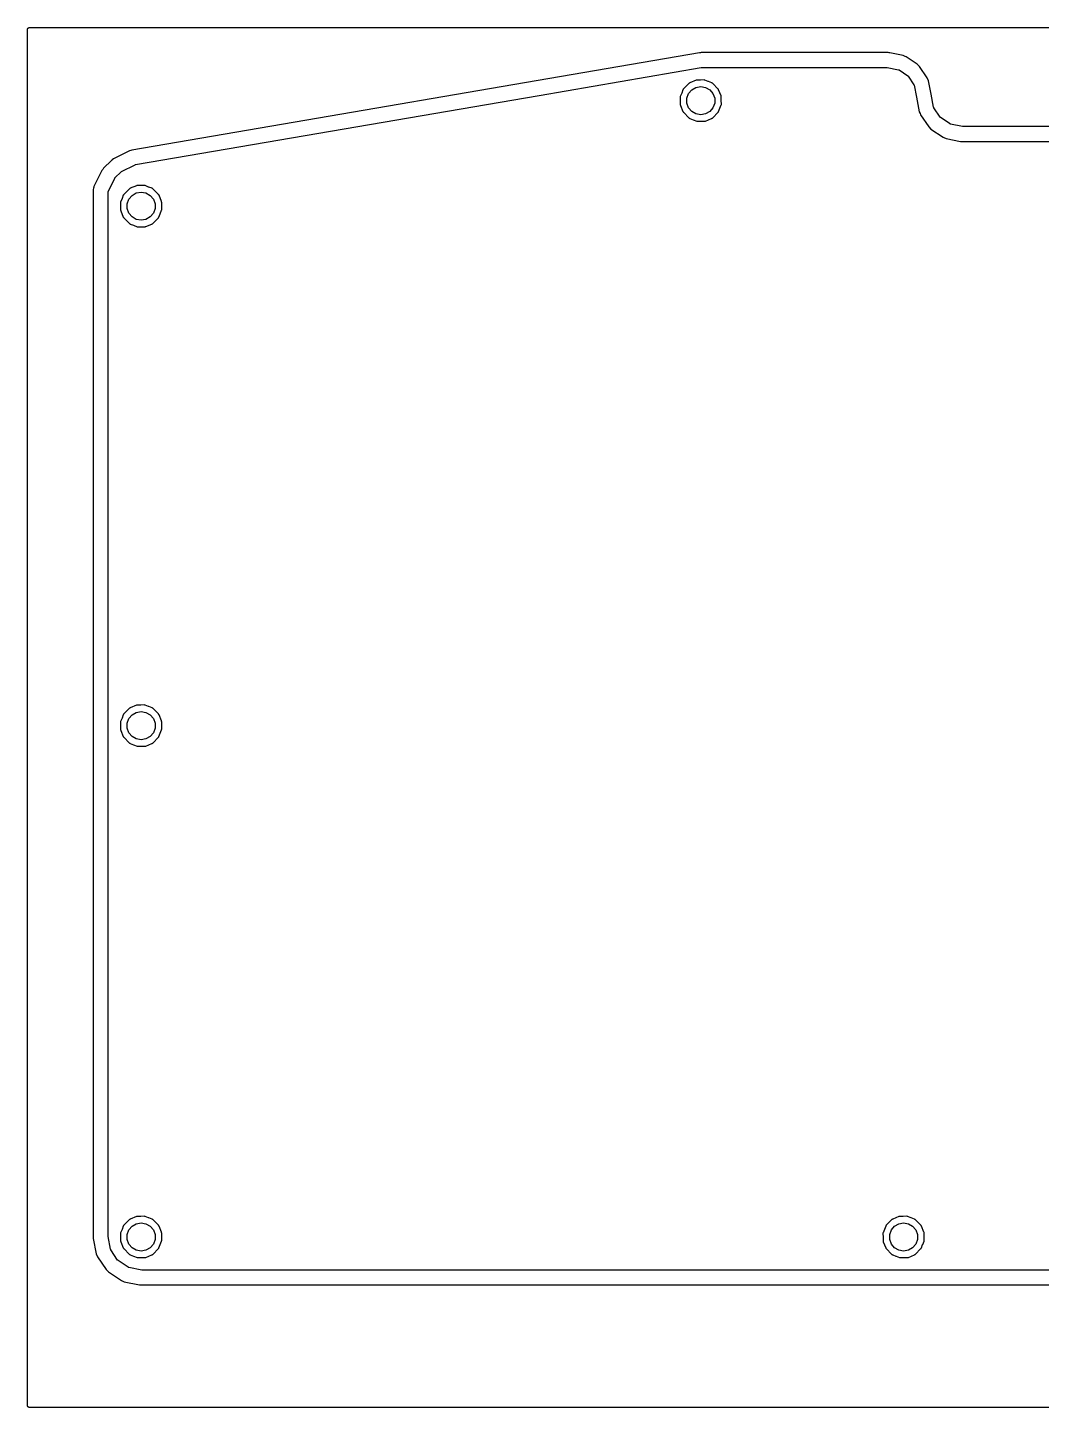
# Model space of a CAD drawing. Extents: x 64 to 222, y -146 to -38.
# Drawn here: x 63.5 to 142.9, y -146.1 to -38.1 of the extents above; entities that cross this region are included whole.
import ezdxf

# ---------------------------------------------------------------- set-up
doc = ezdxf.new("R2010")
doc.units = 0
doc.header["$MEASUREMENT"] = 0
doc.layers.add('BLACK', color=7, linetype='CONTINUOUS')

msp = doc.modelspace()

# ---------------------------------------------------------------- linework, layer by layer
at = {"layer": 'Black'}
for p, q in [((63.5, -38.227), (63.5019, -38.2161)), ((63.5, -145.923), (63.5, -38.227)), ((63.5019, -38.2049), (63.5057, -38.1945)), ((63.5019, -38.2161), (63.5019, -38.2049)), ((63.5057, -38.1945), (63.5077, -38.1836)), ((63.5077, -38.1836), (63.5132, -38.1739)), ((63.5132, -38.1739), (63.517, -38.1635)), ((63.517, -38.1635), (63.5242, -38.155)), ((63.5242, -38.155), (63.5297, -38.1454)), ((63.5297, -38.1454), (63.5382, -38.1382)), ((63.5382, -38.1382), (63.5454, -38.1297)), ((63.5454, -38.1297), (63.555, -38.1242)), ((63.555, -38.1242), (63.5635, -38.117)), ((63.5635, -38.117), (63.5739, -38.1132)), ((63.5739, -38.1132), (63.5836, -38.1077)), ((63.5836, -38.1077), (63.5945, -38.1057)), ((63.5945, -38.1057), (63.6049, -38.1019)), ((63.6049, -38.1019), (63.6161, -38.1019)), ((63.6161, -38.1019), (63.627, -38.1)), ((63.627, -38.1), (215.785, -38.1)), ((116.094, -40.0675), (71.6688, -47.6833)), ((116.151, -40.069), (116.094, -40.0675)), ((116.165, -40.0669), (116.151, -40.069)), ((116.179, -40.0666), (116.165, -40.0669)), ((116.227, -40.057), (116.179, -40.0666)), ((130.866, -40.0519), (116.227, -40.057)), ((130.948, -40.0682), (130.866, -40.0519)), ((130.96, -40.0685), (130.948, -40.0682)), ((130.973, -40.0706), (130.96, -40.0685)), ((130.996, -40.0706), (130.973, -40.0706)), ((132.039, -40.2781), (130.996, -40.0706)), ((132.209, -40.3483), (132.039, -40.2781)), ((132.272, -40.3746), (132.209, -40.3483)), ((132.209, -40.3483), (132.209, -40.3483)), ((133.156, -40.9655), (132.272, -40.3746)), ((133.335, -41.1437), (133.156, -40.9655)), ((103.547, -43.4014), (116.244, -41.2248)), ((116.244, -41.2248), (116.255, -41.2249)), ((116.255, -41.2249), (116.265, -41.223)), ((116.265, -41.223), (130.775, -41.218)), ((130.775, -41.218), (130.787, -41.2201)), ((130.787, -41.2201), (130.799, -41.2204)), ((130.799, -41.2204), (131.685, -41.3966)), ((131.685, -41.3966), (131.688, -41.3976)), ((131.688, -41.3976), (131.691, -41.3978)), ((131.691, -41.3978), (131.709, -41.4056)), ((131.709, -41.4056), (131.727, -41.4126)), ((131.727, -41.4126), (131.729, -41.4145)), ((131.729, -41.4145), (131.731, -41.4156)), ((131.731, -41.4156), (132.402, -41.8635)), ((132.402, -41.8635), (132.404, -41.8654)), ((132.404, -41.8654), (132.406, -41.8666)), ((132.406, -41.8666), (132.419, -41.8806)), ((132.419, -41.8806), (132.433, -41.894)), ((132.433, -41.894), (132.435, -41.8965)), ((132.435, -41.8965), (132.437, -41.8985)), ((132.437, -41.8985), (132.884, -42.5688)), ((133.925, -42.028), (133.335, -41.1437)), ((134.022, -42.2608), (133.925, -42.028)), ((114.808, -42.963), (114.71, -43.2212)), ((114.81, -42.961), (114.808, -42.963)), ((114.819, -42.9476), (114.81, -42.961)), ((114.829, -42.9352), (114.819, -42.9476)), ((114.831, -42.9292), (114.829, -42.9352)), ((114.834, -42.9239), (114.831, -42.9292)), ((114.843, -42.903), (114.834, -42.9239)), ((115.295, -42.451), (114.843, -42.903)), ((115.249, -43.2629), (115.495, -42.9691)), ((115.314, -42.4433), (115.295, -42.451)), ((115.319, -42.4399), (115.314, -42.4433)), ((115.325, -42.4379), (115.319, -42.4399)), ((115.338, -42.4281), (115.325, -42.4379)), ((115.351, -42.4197), (115.338, -42.4281)), ((115.354, -42.4158), (115.351, -42.4197)), ((115.831, -42.2183), (115.354, -42.4158)), ((115.495, -42.9691), (115.827, -42.7774)), ((115.827, -42.7774), (116.205, -42.7108)), ((115.838, -42.2181), (115.831, -42.2183)), ((115.839, -42.2181), (115.838, -42.218)), ((115.838, -42.218), (115.838, -42.2181)), ((115.86, -42.2135), (115.839, -42.2181)), ((115.881, -42.209), (115.86, -42.2135)), ((115.882, -42.2086), (115.881, -42.2087)), ((115.881, -42.2087), (115.881, -42.209)), ((115.887, -42.2067), (115.882, -42.2086)), ((116.177, -42.207), (115.887, -42.2067)), ((116.179, -42.2066), (116.177, -42.207)), ((116.182, -42.2069), (116.179, -42.2066)), ((116.472, -42.1974), (116.182, -42.2069)), ((116.205, -42.7108), (116.583, -42.7774)), ((116.477, -42.1991), (116.472, -42.1974)), ((116.477, -42.1992), (116.477, -42.1991)), ((116.478, -42.1996), (116.477, -42.1992)), ((116.499, -42.2033), (116.478, -42.1996)), ((116.52, -42.2073), (116.499, -42.2033)), ((116.521, -42.2072), (116.52, -42.2073)), ((116.521, -42.2073), (116.521, -42.2072)), ((116.526, -42.2073), (116.521, -42.2073)), ((116.795, -42.3188), (116.526, -42.2073)), ((116.583, -42.7774), (116.915, -42.9691)), ((116.797, -42.3193), (116.795, -42.3188)), ((116.799, -42.3204), (116.797, -42.3193)), ((117.057, -42.4176), (116.799, -42.3204)), ((116.915, -42.9691), (117.161, -43.2629)), ((117.059, -42.4202), (117.057, -42.4176)), ((117.072, -42.4287), (117.059, -42.4202)), ((117.085, -42.4386), (117.072, -42.4287)), ((117.091, -42.4405), (117.085, -42.4386)), ((117.096, -42.4439), (117.091, -42.4405)), ((117.117, -42.4526), (117.096, -42.4439)), ((117.569, -42.9053), (117.117, -42.4526)), ((117.577, -42.9239), (117.569, -42.9053)), ((117.58, -42.9293), (117.577, -42.9239)), ((117.582, -42.9354), (117.58, -42.9293)), ((117.592, -42.9478), (117.582, -42.9354)), ((117.6, -42.9611), (117.592, -42.9478)), ((117.604, -42.9641), (117.6, -42.9611)), ((117.802, -43.4408), (117.604, -42.9641)), ((132.884, -42.5688), (132.886, -42.5713)), ((132.886, -42.5713), (132.887, -42.5735)), ((132.887, -42.5735), (132.894, -42.5915)), ((132.894, -42.5915), (132.902, -42.6092)), ((132.902, -42.6092), (132.902, -42.612)), ((132.902, -42.612), (132.903, -42.6146)), ((132.903, -42.6146), (133.088, -43.5437)), ((134.232, -43.3163), (134.022, -42.2608)), ((71.9571, -48.8169), (103.547, -43.4014)), ((114.589, -43.5432), (114.587, -43.5477)), ((114.587, -43.5477), (114.597, -43.8384)), ((114.59, -43.542), (114.589, -43.5426)), ((114.589, -43.5426), (114.589, -43.5432)), ((114.593, -43.5209), (114.59, -43.542)), ((114.597, -43.4999), (114.593, -43.5209)), ((114.709, -43.2252), (114.597, -43.4937)), ((114.597, -43.4937), (114.597, -43.4986)), ((114.597, -43.4986), (114.597, -43.4992)), ((114.597, -43.4992), (114.597, -43.4999)), ((114.597, -43.8384), (114.597, -43.8405)), ((114.597, -43.8405), (114.597, -43.8426)), ((114.597, -43.8426), (114.597, -44.1334)), ((114.597, -44.1334), (114.599, -44.1379)), ((114.599, -44.1379), (114.599, -44.1385)), ((114.599, -44.1385), (114.599, -44.1391)), ((114.599, -44.1391), (114.603, -44.1601)), ((114.603, -44.1601), (114.608, -44.181)), ((114.608, -44.181), (114.608, -44.1816)), ((114.608, -44.1816), (114.608, -44.1823)), ((114.608, -44.1823), (114.608, -44.1892)), ((114.608, -44.1892), (114.806, -44.6659)), ((114.71, -43.2212), (114.709, -43.2231)), ((114.709, -43.2231), (114.709, -43.2252)), ((115.118, -43.6233), (115.249, -43.2629)), ((115.118, -44.0067), (115.118, -43.6233)), ((115.249, -44.3671), (115.118, -44.0067)), ((117.161, -43.2629), (117.292, -43.6233)), ((117.292, -44.0067), (117.161, -44.3671)), ((117.292, -43.6233), (117.292, -44.0067)), ((117.701, -44.4048), (117.813, -44.1363)), ((117.802, -43.4477), (117.802, -43.4408)), ((117.802, -43.4484), (117.802, -43.4477)), ((117.802, -43.449), (117.802, -43.4484)), ((117.807, -43.4699), (117.802, -43.449)), ((117.811, -43.4909), (117.807, -43.4699)), ((117.811, -43.4915), (117.811, -43.4909)), ((117.811, -43.4921), (117.811, -43.4915)), ((117.813, -43.4966), (117.811, -43.4921)), ((117.813, -43.7874), (117.813, -43.4966)), ((117.813, -43.7895), (117.813, -43.7874)), ((117.813, -43.7916), (117.813, -43.7895)), ((117.823, -44.0823), (117.813, -43.7916)), ((117.813, -44.1301), (117.817, -44.1091)), ((117.813, -44.1308), (117.813, -44.1301)), ((117.813, -44.1314), (117.813, -44.1308)), ((117.813, -44.1363), (117.813, -44.1314)), ((117.817, -44.1091), (117.82, -44.088)), ((117.82, -44.088), (117.821, -44.0874)), ((117.821, -44.0868), (117.823, -44.0823)), ((117.821, -44.0874), (117.821, -44.0868)), ((133.088, -43.5437), (133.088, -43.5437)), ((133.088, -43.5437), (133.314, -44.6795)), ((134.433, -44.3258), (134.232, -43.3163)), ((134.232, -43.3163), (134.232, -43.3163)), ((114.806, -44.6659), (114.81, -44.6689)), ((114.81, -44.6689), (114.818, -44.6822)), ((114.818, -44.6822), (114.828, -44.6946)), ((114.828, -44.6946), (114.83, -44.7007)), ((114.83, -44.7007), (114.833, -44.7061)), ((114.833, -44.7061), (114.841, -44.7247)), ((114.841, -44.7247), (115.293, -45.1774)), ((115.495, -44.6609), (115.249, -44.3671)), ((115.293, -45.1774), (115.314, -45.1861)), ((115.314, -45.1861), (115.319, -45.1895)), ((115.319, -45.1895), (115.325, -45.1914)), ((115.325, -45.1914), (115.338, -45.2013)), ((115.338, -45.2013), (115.351, -45.2098)), ((115.351, -45.2098), (115.353, -45.2124)), ((115.353, -45.2124), (115.611, -45.3096)), ((115.827, -44.8526), (115.495, -44.6609)), ((115.611, -45.3096), (115.613, -45.3107)), ((115.613, -45.3107), (115.615, -45.3112)), ((115.615, -45.3112), (115.884, -45.4227)), ((116.205, -44.9192), (115.827, -44.8526)), ((116.583, -44.8526), (116.205, -44.9192)), ((116.579, -45.4117), (117.056, -45.2142)), ((116.915, -44.6609), (116.583, -44.8526)), ((117.161, -44.3671), (116.915, -44.6609)), ((117.056, -45.2142), (117.059, -45.2103)), ((117.059, -45.2103), (117.072, -45.2019)), ((117.072, -45.2019), (117.085, -45.1921)), ((117.085, -45.1921), (117.091, -45.1901)), ((117.091, -45.1901), (117.096, -45.1867)), ((117.096, -45.1867), (117.115, -45.179)), ((117.115, -45.179), (117.567, -44.727)), ((117.567, -44.727), (117.576, -44.7061)), ((117.576, -44.7061), (117.579, -44.7008)), ((117.579, -44.7008), (117.581, -44.6948)), ((117.581, -44.6948), (117.591, -44.6824)), ((117.591, -44.6824), (117.6, -44.669)), ((117.6, -44.669), (117.602, -44.667)), ((117.602, -44.667), (117.7, -44.4088)), ((117.7, -44.4088), (117.701, -44.4069)), ((117.701, -44.4069), (117.701, -44.4048)), ((133.314, -44.6795), (133.369, -44.8117)), ((133.369, -44.8117), (133.369, -44.8117)), ((133.369, -44.8117), (133.411, -44.9123)), ((133.411, -44.9123), (134.047, -45.8648)), ((134.434, -44.3284), (134.433, -44.3258)), ((134.434, -44.3312), (134.434, -44.3284)), ((134.442, -44.3489), (134.434, -44.3312)), ((134.449, -44.3669), (134.442, -44.3489)), ((134.45, -44.369), (134.449, -44.3669)), ((134.452, -44.3716), (134.45, -44.369)), ((134.945, -45.11), (134.452, -44.3716)), ((134.947, -45.112), (134.945, -45.11)), ((134.948, -45.1145), (134.947, -45.112)), ((134.962, -45.1279), (134.948, -45.1145)), ((134.975, -45.1419), (134.962, -45.1279)), ((134.978, -45.1431), (134.975, -45.1419)), ((134.98, -45.145), (134.978, -45.1431)), ((135.718, -45.6384), (134.98, -45.145)), ((115.884, -45.4227), (115.889, -45.4227)), ((115.889, -45.4227), (115.889, -45.4228)), ((115.889, -45.4228), (115.89, -45.4227)), ((115.89, -45.4227), (115.911, -45.4267)), ((115.911, -45.4267), (115.932, -45.4304)), ((115.932, -45.4304), (115.933, -45.4308)), ((115.933, -45.4308), (115.933, -45.4309)), ((115.933, -45.4309), (115.938, -45.4326)), ((115.938, -45.4326), (116.228, -45.4231)), ((116.228, -45.4231), (116.23, -45.4234)), ((116.23, -45.4234), (116.233, -45.423)), ((116.233, -45.423), (116.523, -45.4233)), ((116.523, -45.4233), (116.528, -45.4214)), ((116.528, -45.4214), (116.529, -45.4213)), ((116.529, -45.421), (116.55, -45.4165)), ((116.529, -45.4213), (116.529, -45.421)), ((116.55, -45.4165), (116.571, -45.4119)), ((116.571, -45.4119), (116.572, -45.412)), ((116.572, -45.4119), (116.579, -45.4117)), ((116.572, -45.412), (116.572, -45.4119)), ((134.047, -45.8648), (134.225, -46.043)), ((134.225, -46.043), (135.178, -46.6794)), ((135.721, -45.6396), (135.718, -45.6384)), ((135.723, -45.6414), (135.721, -45.6396)), ((135.741, -45.6484), (135.723, -45.6414)), ((135.759, -45.6562), (135.741, -45.6484)), ((135.762, -45.6564), (135.759, -45.6562)), ((135.764, -45.6574), (135.762, -45.6564)), ((136.705, -45.8446), (135.764, -45.6574)), ((136.718, -45.8448), (136.705, -45.8446)), ((136.73, -45.847), (136.718, -45.8448)), ((146.59, -45.847), (136.73, -45.847)), ((135.178, -46.6794), (135.244, -46.7071)), ((135.244, -46.7071), (135.41, -46.7759)), ((135.41, -46.7759), (136.534, -46.9994)), ((136.534, -46.9994), (136.591, -46.9994)), ((136.591, -46.9994), (136.604, -47.0015)), ((136.604, -47.0015), (136.616, -47.0018)), ((136.616, -47.0018), (136.673, -47.013)), ((136.673, -47.013), (146.647, -47.013)), ((70.0639, -48.4916), (69.4466, -49.1089)), ((70.1481, -48.4353), (70.0639, -48.4916)), ((70.1514, -48.4322), (70.1481, -48.4353)), ((70.1554, -48.4301), (70.1514, -48.4322)), ((70.2355, -48.368), (70.1554, -48.4301)), ((71.4831, -47.7441), (70.2355, -48.368)), ((71.5714, -47.72), (71.4831, -47.7441)), ((71.5771, -47.7173), (71.5714, -47.72)), ((71.5833, -47.7161), (71.5771, -47.7173)), ((71.6688, -47.6833), (71.5833, -47.7161)), ((69.323, -49.2805), (68.6991, -50.5281)), ((69.3851, -49.2004), (69.323, -49.2805)), ((69.3872, -49.1964), (69.3851, -49.2004)), ((69.3903, -49.1931), (69.3872, -49.1964)), ((69.4466, -49.1089), (69.3903, -49.1931)), ((70.3437, -49.8608), (70.8158, -49.3887)), ((70.8158, -49.3887), (70.8325, -49.377)), ((70.8325, -49.377), (70.8488, -49.3649)), ((70.8488, -49.3649), (71.9217, -48.8284)), ((71.9217, -48.8284), (71.9396, -48.8231)), ((71.9396, -48.8231), (71.9571, -48.8169)), ((68.6593, -50.6735), (68.6359, -50.7588)), ((68.6598, -50.6689), (68.6593, -50.6735)), ((68.6614, -50.6647), (68.6598, -50.6689)), ((68.6787, -50.5778), (68.6614, -50.6647)), ((68.6788, -50.5776), (68.6787, -50.5778)), ((68.687, -50.559), (68.6788, -50.5776)), ((68.6957, -50.5406), (68.687, -50.559)), ((68.6991, -50.5281), (68.6957, -50.5406)), ((69.8114, -50.9108), (70.3199, -49.8938)), ((70.3199, -49.8938), (70.332, -49.8774)), ((70.332, -49.8774), (70.3437, -49.8608)), ((71.4803, -50.706), (71.0276, -51.158)), ((71.4989, -50.6983), (71.4803, -50.706)), ((71.5043, -50.6949), (71.4989, -50.6983)), ((71.5104, -50.6929), (71.5043, -50.6949)), ((71.5228, -50.6831), (71.5104, -50.6929)), ((71.5361, -50.6747), (71.5228, -50.6831)), ((71.5391, -50.6708), (71.5361, -50.6747)), ((72.0158, -50.4733), (71.5391, -50.6708)), ((72.0227, -50.4731), (72.0158, -50.4733)), ((72.0234, -50.473), (72.0227, -50.4731)), ((72.024, -50.4731), (72.0234, -50.473)), ((72.0449, -50.4685), (72.024, -50.4731)), ((72.0659, -50.464), (72.0449, -50.4685)), ((72.0665, -50.4637), (72.0659, -50.464)), ((72.0671, -50.4636), (72.0665, -50.4637)), ((72.0716, -50.4617), (72.0671, -50.4636)), ((72.3624, -50.462), (72.0716, -50.4617)), ((72.3645, -50.4616), (72.3624, -50.462)), ((72.3666, -50.4619), (72.3645, -50.4616)), ((72.6573, -50.4524), (72.3666, -50.4619)), ((72.6618, -50.4541), (72.6573, -50.4524)), ((72.6624, -50.4542), (72.6618, -50.4541)), ((72.663, -50.4546), (72.6624, -50.4542)), ((72.6841, -50.4583), (72.663, -50.4546)), ((72.7051, -50.4623), (72.6841, -50.4583)), ((72.7058, -50.4622), (72.7051, -50.4623)), ((72.7064, -50.4623), (72.7058, -50.4622)), ((72.7113, -50.4623), (72.7064, -50.4623)), ((72.9798, -50.5738), (72.7113, -50.4623)), ((72.9819, -50.5743), (72.9798, -50.5738)), ((72.9838, -50.5754), (72.9819, -50.5743)), ((73.242, -50.6726), (72.9838, -50.5754)), ((73.244, -50.6752), (73.242, -50.6726)), ((73.2574, -50.6837), (73.244, -50.6752)), ((73.2698, -50.6936), (73.2574, -50.6837)), ((73.2758, -50.6955), (73.2698, -50.6936)), ((73.2811, -50.6989), (73.2758, -50.6955)), ((73.302, -50.7076), (73.2811, -50.6989)), ((73.754, -51.1603), (73.302, -50.7076)), ((68.6345, -50.7998), (68.632, -50.8125)), ((68.632, -50.8125), (68.632, -132.702)), ((68.635, -50.7794), (68.6345, -50.7998)), ((68.636, -50.7591), (68.635, -50.7794)), ((68.6359, -50.7588), (68.636, -50.7591)), ((69.798, -50.9676), (69.7993, -50.9604)), ((69.798, -51.7816), (69.798, -50.9676)), ((69.798, -92.4216), (69.798, -51.7816)), ((69.7988, -50.9531), (69.8031, -50.9388)), ((69.7993, -50.9604), (69.7988, -50.9531)), ((69.8031, -50.9388), (69.8057, -50.9242)), ((69.8057, -50.9242), (69.8093, -50.9178)), ((69.8093, -50.9178), (69.8114, -50.9108)), ((70.7741, -51.7982), (70.7724, -51.8027)), ((70.7724, -51.8027), (70.7819, -52.0934)), ((70.7742, -51.7976), (70.7741, -51.7982)), ((70.7746, -51.797), (70.7742, -51.7976)), ((70.7783, -51.7759), (70.7746, -51.797)), ((70.7823, -51.7549), (70.7783, -51.7759)), ((70.7823, -51.7536), (70.7822, -51.7542)), ((70.7822, -51.7542), (70.7823, -51.7549)), ((70.8938, -51.4802), (70.7823, -51.7487)), ((70.7823, -51.7487), (70.7823, -51.7536)), ((70.8943, -51.4781), (70.8938, -51.4802)), ((70.8954, -51.4762), (70.8943, -51.4781)), ((70.9926, -51.218), (70.8954, -51.4762)), ((70.9952, -51.216), (70.9926, -51.218)), ((71.0037, -51.2026), (70.9952, -51.216)), ((71.0136, -51.1902), (71.0037, -51.2026)), ((71.0155, -51.1842), (71.0136, -51.1902)), ((71.0189, -51.1789), (71.0155, -51.1842)), ((71.0276, -51.158), (71.0189, -51.1789)), ((71.3026, -51.8783), (71.4337, -51.5179)), ((71.4337, -51.5179), (71.6802, -51.2241)), ((71.6802, -51.2241), (72.0123, -51.0324)), ((72.0123, -51.0324), (72.39, -50.9658)), ((72.39, -50.9658), (72.7677, -51.0324)), ((72.7677, -51.0324), (73.0998, -51.2241)), ((73.0998, -51.2241), (73.3463, -51.5179)), ((73.3463, -51.5179), (73.4774, -51.8783)), ((73.7617, -51.1789), (73.754, -51.1603)), ((73.7651, -51.1843), (73.7617, -51.1789)), ((73.7671, -51.1904), (73.7651, -51.1843)), ((73.7769, -51.2028), (73.7671, -51.1904)), ((73.7853, -51.2161), (73.7769, -51.2028)), ((73.7892, -51.2191), (73.7853, -51.2161)), ((73.9867, -51.6958), (73.7892, -51.2191)), ((73.9869, -51.7027), (73.9867, -51.6958)), ((73.987, -51.7034), (73.9869, -51.7027)), ((73.9869, -51.704), (73.987, -51.7034)), ((73.9915, -51.7249), (73.9869, -51.704)), ((73.996, -51.7459), (73.9915, -51.7249)), ((73.9963, -51.7465), (73.996, -51.7459)), ((73.9964, -51.7471), (73.9963, -51.7465)), ((73.9983, -51.7516), (73.9964, -51.7471)), ((73.998, -52.0424), (73.9983, -51.7516)), ((70.7819, -52.0934), (70.7816, -52.0955)), ((70.7816, -52.0955), (70.782, -52.0976)), ((70.782, -52.0976), (70.7817, -52.3884)), ((70.7817, -52.3884), (70.7836, -52.3929)), ((70.7836, -52.3929), (70.7837, -52.3935)), ((70.7837, -52.3935), (70.784, -52.3941)), ((70.784, -52.3941), (70.7885, -52.4151)), ((70.7885, -52.4151), (70.7931, -52.436)), ((70.7931, -52.436), (70.793, -52.4366)), ((70.793, -52.4366), (70.7931, -52.4373)), ((70.7931, -52.4373), (70.7933, -52.4442)), ((70.7933, -52.4442), (70.9908, -52.9209)), ((71.3026, -52.2617), (71.3026, -51.8783)), ((71.4337, -52.6221), (71.3026, -52.2617)), ((71.6802, -52.9159), (71.4337, -52.6221)), ((73.3463, -52.6221), (73.0998, -52.9159)), ((73.4774, -52.2617), (73.3463, -52.6221)), ((73.4774, -51.8783), (73.4774, -52.2617)), ((73.7874, -52.922), (73.8846, -52.6638)), ((73.8846, -52.6638), (73.8857, -52.6619)), ((73.8857, -52.6619), (73.8862, -52.6598)), ((73.8862, -52.6598), (73.9977, -52.3913)), ((73.9977, -52.3851), (74.0017, -52.3641)), ((73.9978, -52.3858), (73.9977, -52.3851)), ((73.9977, -52.3864), (73.9978, -52.3858)), ((73.9977, -52.3913), (73.9977, -52.3864)), ((73.9984, -52.0445), (73.998, -52.0424)), ((73.9981, -52.0466), (73.9984, -52.0445)), ((74.0076, -52.3373), (73.9981, -52.0466)), ((74.0017, -52.3641), (74.0054, -52.343)), ((74.0054, -52.343), (74.0058, -52.3424)), ((74.0058, -52.3424), (74.0059, -52.3418)), ((74.0059, -52.3418), (74.0076, -52.3373)), ((70.9908, -52.9209), (70.9947, -52.9239)), ((70.9947, -52.9239), (71.0031, -52.9372)), ((71.0031, -52.9372), (71.0129, -52.9496)), ((71.0129, -52.9496), (71.0149, -52.9557)), ((71.0149, -52.9557), (71.0183, -52.9611)), ((71.0183, -52.9611), (71.026, -52.9797)), ((71.026, -52.9797), (71.478, -53.4324)), ((71.478, -53.4324), (71.4989, -53.4411)), ((71.4989, -53.4411), (71.5042, -53.4445)), ((71.5042, -53.4445), (71.5102, -53.4464)), ((71.5102, -53.4464), (71.5226, -53.4563)), ((71.5226, -53.4563), (71.536, -53.4648)), ((71.536, -53.4648), (71.538, -53.4674)), ((71.538, -53.4674), (71.7962, -53.5646)), ((72.0123, -53.1076), (71.6802, -52.9159)), ((71.7962, -53.5646), (71.7981, -53.5657)), ((71.7981, -53.5657), (71.8002, -53.5662)), ((71.8002, -53.5662), (72.0687, -53.6777)), ((72.39, -53.1742), (72.0123, -53.1076)), ((72.0687, -53.6777), (72.0736, -53.6777)), ((72.0736, -53.6777), (72.0742, -53.6778)), ((72.0742, -53.6778), (72.0749, -53.6777)), ((72.0749, -53.6777), (72.0959, -53.6817)), ((72.0959, -53.6817), (72.117, -53.6854)), ((72.117, -53.6854), (72.1176, -53.6858)), ((72.1176, -53.6858), (72.1182, -53.6859)), ((72.1182, -53.6859), (72.1227, -53.6876)), ((72.1227, -53.6876), (72.4134, -53.6781)), ((72.7677, -53.1076), (72.39, -53.1742)), ((72.4134, -53.6781), (72.4155, -53.6784)), ((72.4155, -53.6784), (72.4176, -53.678)), ((72.4176, -53.678), (72.7084, -53.6783)), ((72.7084, -53.6783), (72.7129, -53.6764)), ((72.7129, -53.6764), (72.7135, -53.6763)), ((72.7135, -53.6763), (72.7141, -53.676)), ((72.7141, -53.676), (72.7351, -53.6715)), ((72.7351, -53.6715), (72.756, -53.6669)), ((72.756, -53.6669), (72.7566, -53.667)), ((72.7566, -53.667), (72.7573, -53.6669)), ((72.7573, -53.6669), (72.7642, -53.6667)), ((72.7642, -53.6667), (73.2409, -53.4692)), ((73.0998, -52.9159), (72.7677, -53.1076)), ((73.2409, -53.4692), (73.2439, -53.4653)), ((73.2439, -53.4653), (73.2572, -53.4569)), ((73.2572, -53.4569), (73.2696, -53.4471)), ((73.2696, -53.4471), (73.2757, -53.4451)), ((73.2757, -53.4451), (73.2811, -53.4417)), ((73.2811, -53.4417), (73.2997, -53.434)), ((73.2997, -53.434), (73.7524, -52.982)), ((73.7524, -52.982), (73.7611, -52.9611)), ((73.7611, -52.9611), (73.7645, -52.9558)), ((73.7645, -52.9558), (73.7664, -52.9498)), ((73.7664, -52.9498), (73.7763, -52.9374)), ((73.7763, -52.9374), (73.7848, -52.924)), ((73.7848, -52.924), (73.7874, -52.922)), ((71.4803, -91.346), (71.0276, -91.798)), ((71.4989, -91.3383), (71.4803, -91.346)), ((71.5043, -91.3349), (71.4989, -91.3383)), ((71.5104, -91.3329), (71.5043, -91.3349)), ((71.5228, -91.3231), (71.5104, -91.3329)), ((71.5361, -91.3147), (71.5228, -91.3231)), ((71.5391, -91.3108), (71.5361, -91.3147)), ((72.0158, -91.1133), (71.5391, -91.3108)), ((71.6802, -91.8641), (72.0123, -91.6724)), ((72.0123, -91.6724), (72.39, -91.6058)), ((72.0227, -91.1131), (72.0158, -91.1133)), ((72.0234, -91.113), (72.0227, -91.1131)), ((72.024, -91.1131), (72.0234, -91.113)), ((72.0449, -91.1085), (72.024, -91.1131)), ((72.0659, -91.104), (72.0449, -91.1085)), ((72.0665, -91.1037), (72.0659, -91.104)), ((72.0671, -91.1036), (72.0665, -91.1037)), ((72.0716, -91.1017), (72.0671, -91.1036)), ((72.3624, -91.102), (72.0716, -91.1017)), ((72.3645, -91.1016), (72.3624, -91.102)), ((72.3666, -91.1019), (72.3645, -91.1016)), ((72.6573, -91.0924), (72.3666, -91.1019)), ((72.39, -91.6058), (72.7677, -91.6724)), ((72.6618, -91.0941), (72.6573, -91.0924)), ((72.6624, -91.0942), (72.6618, -91.0941)), ((72.663, -91.0946), (72.6624, -91.0942)), ((72.6841, -91.0983), (72.663, -91.0946)), ((72.7051, -91.1023), (72.6841, -91.0983)), ((72.7058, -91.1022), (72.7051, -91.1023)), ((72.7064, -91.1023), (72.7058, -91.1022)), ((72.7113, -91.1023), (72.7064, -91.1023)), ((72.9798, -91.2138), (72.7113, -91.1023)), ((72.7677, -91.6724), (73.0998, -91.8641)), ((72.9819, -91.2143), (72.9798, -91.2138)), ((72.9838, -91.2154), (72.9819, -91.2143)), ((73.242, -91.3126), (72.9838, -91.2154)), ((73.244, -91.3152), (73.242, -91.3126)), ((73.2574, -91.3237), (73.244, -91.3152)), ((73.2698, -91.3336), (73.2574, -91.3237)), ((73.2758, -91.3355), (73.2698, -91.3336)), ((73.2811, -91.3389), (73.2758, -91.3355)), ((73.302, -91.3476), (73.2811, -91.3389)), ((73.754, -91.8003), (73.302, -91.3476)), ((69.798, -103.217), (69.798, -92.4216)), ((70.7741, -92.4382), (70.7724, -92.4427)), ((70.7724, -92.4427), (70.7819, -92.7334)), ((70.7742, -92.4376), (70.7741, -92.4382)), ((70.7746, -92.437), (70.7742, -92.4376)), ((70.7783, -92.4159), (70.7746, -92.437)), ((70.7823, -92.3949), (70.7783, -92.4159)), ((70.7819, -92.7334), (70.7816, -92.7355)), ((70.7816, -92.7355), (70.782, -92.7376)), ((70.782, -92.7376), (70.7817, -93.0284)), ((70.7823, -92.3936), (70.7822, -92.3942)), ((70.7822, -92.3942), (70.7823, -92.3949)), ((70.8938, -92.1202), (70.7823, -92.3887)), ((70.7823, -92.3887), (70.7823, -92.3936)), ((70.8943, -92.1181), (70.8938, -92.1202)), ((70.8954, -92.1162), (70.8943, -92.1181)), ((70.9926, -91.858), (70.8954, -92.1162)), ((70.9952, -91.856), (70.9926, -91.858)), ((71.0037, -91.8426), (70.9952, -91.856)), ((71.0136, -91.8302), (71.0037, -91.8426)), ((71.0155, -91.8242), (71.0136, -91.8302)), ((71.0189, -91.8189), (71.0155, -91.8242)), ((71.0276, -91.798), (71.0189, -91.8189)), ((71.3026, -92.5183), (71.4337, -92.1579)), ((71.3026, -92.9017), (71.3026, -92.5183)), ((71.4337, -92.1579), (71.6802, -91.8641)), ((73.0998, -91.8641), (73.3463, -92.1579)), ((73.3463, -92.1579), (73.4774, -92.5183)), ((73.4774, -92.5183), (73.4774, -92.9017)), ((73.7617, -91.8189), (73.754, -91.8003)), ((73.7651, -91.8243), (73.7617, -91.8189)), ((73.7671, -91.8304), (73.7651, -91.8243)), ((73.7769, -91.8428), (73.7671, -91.8304)), ((73.7853, -91.8561), (73.7769, -91.8428)), ((73.7892, -91.8591), (73.7853, -91.8561)), ((73.9867, -92.3358), (73.7892, -91.8591)), ((73.9869, -92.3427), (73.9867, -92.3358)), ((73.987, -92.3434), (73.9869, -92.3427)), ((73.9869, -92.344), (73.987, -92.3434)), ((73.9915, -92.3649), (73.9869, -92.344)), ((73.996, -92.3859), (73.9915, -92.3649)), ((73.9963, -92.3865), (73.996, -92.3859)), ((73.9964, -92.3871), (73.9963, -92.3865)), ((73.9983, -92.3916), (73.9964, -92.3871)), ((73.998, -92.6824), (73.9983, -92.3916)), ((73.9984, -92.6845), (73.998, -92.6824)), ((73.9981, -92.6866), (73.9984, -92.6845)), ((74.0076, -92.9773), (73.9981, -92.6866)), ((70.7817, -93.0284), (70.7836, -93.0329)), ((70.7836, -93.0329), (70.7837, -93.0335)), ((70.7837, -93.0335), (70.784, -93.0341)), ((70.784, -93.0341), (70.7885, -93.0551)), ((70.7885, -93.0551), (70.7931, -93.076)), ((70.7931, -93.076), (70.793, -93.0766)), ((70.793, -93.0766), (70.7931, -93.0773)), ((70.7931, -93.0773), (70.7933, -93.0842)), ((70.7933, -93.0842), (70.9908, -93.5609)), ((70.9908, -93.5609), (70.9947, -93.5639)), ((70.9947, -93.5639), (71.0031, -93.5772)), ((71.0031, -93.5772), (71.0129, -93.5896)), ((71.0129, -93.5896), (71.0149, -93.5957)), ((71.0149, -93.5957), (71.0183, -93.6011)), ((71.0183, -93.6011), (71.026, -93.6197)), ((71.026, -93.6197), (71.478, -94.0724)), ((71.4337, -93.2621), (71.3026, -92.9017)), ((71.6802, -93.5559), (71.4337, -93.2621)), ((72.0123, -93.7476), (71.6802, -93.5559)), ((72.39, -93.8142), (72.0123, -93.7476)), ((72.7677, -93.7476), (72.39, -93.8142)), ((73.0998, -93.5559), (72.7677, -93.7476)), ((73.3463, -93.2621), (73.0998, -93.5559)), ((73.2997, -94.074), (73.7524, -93.622)), ((73.4774, -92.9017), (73.3463, -93.2621)), ((73.7524, -93.622), (73.7611, -93.6011)), ((73.7611, -93.6011), (73.7645, -93.5958)), ((73.7645, -93.5958), (73.7664, -93.5898)), ((73.7664, -93.5898), (73.7763, -93.5774)), ((73.7763, -93.5774), (73.7848, -93.564)), ((73.7848, -93.564), (73.7874, -93.562)), ((73.7874, -93.562), (73.8846, -93.3038)), ((73.8846, -93.3038), (73.8857, -93.3019)), ((73.8857, -93.3019), (73.8862, -93.2998)), ((73.8862, -93.2998), (73.9977, -93.0313)), ((73.9977, -93.0251), (74.0017, -93.0041)), ((73.9978, -93.0258), (73.9977, -93.0251)), ((73.9977, -93.0264), (73.9978, -93.0258)), ((73.9977, -93.0313), (73.9977, -93.0264)), ((74.0017, -93.0041), (74.0054, -92.983)), ((74.0054, -92.983), (74.0058, -92.9824)), ((74.0058, -92.9824), (74.0059, -92.9818)), ((74.0059, -92.9818), (74.0076, -92.9773)), ((71.478, -94.0724), (71.4989, -94.0811)), ((71.4989, -94.0811), (71.5042, -94.0845)), ((71.5042, -94.0845), (71.5102, -94.0864)), ((71.5102, -94.0864), (71.5226, -94.0963)), ((71.5226, -94.0963), (71.536, -94.1048)), ((71.536, -94.1048), (71.538, -94.1074)), ((71.538, -94.1074), (71.7962, -94.2046)), ((71.7962, -94.2046), (71.7981, -94.2057)), ((71.7981, -94.2057), (71.8002, -94.2062)), ((71.8002, -94.2062), (72.0687, -94.3177)), ((72.0687, -94.3177), (72.0736, -94.3177)), ((72.0736, -94.3177), (72.0742, -94.3178)), ((72.0742, -94.3178), (72.0749, -94.3177)), ((72.0749, -94.3177), (72.0959, -94.3217)), ((72.0959, -94.3217), (72.117, -94.3254)), ((72.117, -94.3254), (72.1176, -94.3258)), ((72.1176, -94.3258), (72.1182, -94.3259)), ((72.1182, -94.3259), (72.1227, -94.3276)), ((72.1227, -94.3276), (72.4134, -94.3181)), ((72.4134, -94.3181), (72.4155, -94.3184)), ((72.4155, -94.3184), (72.4176, -94.318)), ((72.4176, -94.318), (72.7084, -94.3183)), ((72.7084, -94.3183), (72.7129, -94.3164)), ((72.7129, -94.3164), (72.7135, -94.3163)), ((72.7135, -94.3163), (72.7141, -94.316)), ((72.7141, -94.316), (72.7351, -94.3115)), ((72.7351, -94.3115), (72.756, -94.3069)), ((72.756, -94.3069), (72.7566, -94.307)), ((72.7566, -94.307), (72.7573, -94.3069)), ((72.7573, -94.3069), (72.7642, -94.3067)), ((72.7642, -94.3067), (73.2409, -94.1092)), ((73.2409, -94.1092), (73.2439, -94.1053)), ((73.2439, -94.1053), (73.2572, -94.0969)), ((73.2572, -94.0969), (73.2696, -94.0871)), ((73.2696, -94.0871), (73.2757, -94.0851)), ((73.2757, -94.0851), (73.2811, -94.0817)), ((73.2811, -94.0817), (73.2997, -94.074)), ((69.798, -132.427), (69.798, -103.217)), ((71.4803, -131.351), (71.0276, -131.803)), ((71.4989, -131.343), (71.4803, -131.351)), ((71.5043, -131.34), (71.4989, -131.343)), ((71.5104, -131.338), (71.5043, -131.34)), ((71.5228, -131.328), (71.5104, -131.338)), ((71.5361, -131.32), (71.5228, -131.328)), ((71.5391, -131.316), (71.5361, -131.32)), ((72.0158, -131.118), (71.5391, -131.316)), ((71.6802, -131.869), (72.0123, -131.677)), ((72.0123, -131.677), (72.39, -131.611)), ((72.0227, -131.118), (72.0158, -131.118)), ((72.0234, -131.118), (72.0227, -131.118)), ((72.024, -131.118), (72.0234, -131.118)), ((72.0449, -131.113), (72.024, -131.118)), ((72.0659, -131.109), (72.0449, -131.113)), ((72.0665, -131.109), (72.0659, -131.109)), ((72.0671, -131.109), (72.0665, -131.109)), ((72.0716, -131.107), (72.0671, -131.109)), ((72.3624, -131.107), (72.0716, -131.107)), ((72.3645, -131.107), (72.3624, -131.107)), ((72.3666, -131.107), (72.3645, -131.107)), ((72.6573, -131.097), (72.3666, -131.107)), ((72.39, -131.611), (72.7677, -131.677)), ((72.6618, -131.099), (72.6573, -131.097)), ((72.6624, -131.099), (72.6618, -131.099)), ((72.663, -131.1), (72.6624, -131.099)), ((72.6841, -131.103), (72.663, -131.1)), ((72.7051, -131.107), (72.6841, -131.103)), ((72.7058, -131.107), (72.7051, -131.107)), ((72.7064, -131.107), (72.7058, -131.107)), ((72.7113, -131.107), (72.7064, -131.107)), ((72.9798, -131.219), (72.7113, -131.107)), ((72.7677, -131.677), (73.0998, -131.869)), ((72.9819, -131.219), (72.9798, -131.219)), ((72.9838, -131.22), (72.9819, -131.219)), ((73.242, -131.318), (72.9838, -131.22)), ((73.244, -131.32), (73.242, -131.318)), ((73.2574, -131.329), (73.244, -131.32)), ((73.2698, -131.339), (73.2574, -131.329)), ((73.2758, -131.341), (73.2698, -131.339)), ((73.2811, -131.344), (73.2758, -131.341)), ((73.302, -131.353), (73.2811, -131.344)), ((73.754, -131.805), (73.302, -131.353)), ((131.17, -131.351), (130.718, -131.803)), ((131.189, -131.343), (131.17, -131.351)), ((131.194, -131.34), (131.189, -131.343)), ((131.2, -131.338), (131.194, -131.34)), ((131.213, -131.328), (131.2, -131.338)), ((131.226, -131.32), (131.213, -131.328)), ((131.229, -131.316), (131.226, -131.32)), ((131.706, -131.118), (131.229, -131.316)), ((131.37, -131.869), (131.702, -131.677)), ((131.702, -131.677), (132.08, -131.611)), ((131.713, -131.118), (131.706, -131.118)), ((131.714, -131.118), (131.713, -131.118)), ((131.713, -131.118), (131.713, -131.118)), ((131.735, -131.113), (131.714, -131.118)), ((131.756, -131.109), (131.735, -131.113)), ((131.757, -131.109), (131.756, -131.109)), ((131.756, -131.109), (131.756, -131.109)), ((131.762, -131.107), (131.757, -131.109)), ((132.052, -131.107), (131.762, -131.107)), ((132.054, -131.107), (132.052, -131.107)), ((132.057, -131.107), (132.054, -131.107)), ((132.347, -131.097), (132.057, -131.107)), ((132.08, -131.611), (132.458, -131.677)), ((132.352, -131.099), (132.347, -131.097)), ((132.353, -131.1), (132.352, -131.099)), ((132.352, -131.099), (132.352, -131.099)), ((132.374, -131.103), (132.353, -131.1)), ((132.395, -131.107), (132.374, -131.103)), ((132.396, -131.107), (132.395, -131.107)), ((132.401, -131.107), (132.396, -131.107)), ((132.396, -131.107), (132.396, -131.107)), ((132.67, -131.219), (132.401, -131.107)), ((132.458, -131.677), (132.79, -131.869)), ((132.672, -131.219), (132.67, -131.219)), ((132.674, -131.22), (132.672, -131.219)), ((132.932, -131.318), (132.674, -131.22)), ((132.934, -131.32), (132.932, -131.318)), ((132.947, -131.329), (132.934, -131.32)), ((132.96, -131.339), (132.947, -131.329)), ((132.966, -131.341), (132.96, -131.339)), ((132.971, -131.344), (132.966, -131.341)), ((132.992, -131.353), (132.971, -131.344)), ((133.444, -131.805), (132.992, -131.353)), ((68.632, -132.702), (68.6432, -132.759)), ((68.6432, -132.759), (68.6435, -132.771)), ((68.6435, -132.771), (68.6456, -132.784)), ((69.798, -132.645), (69.798, -132.427)), ((69.8002, -132.657), (69.798, -132.645)), ((69.8004, -132.67), (69.8002, -132.657)), ((70.0009, -133.678), (69.8004, -132.67)), ((70.7741, -132.443), (70.7724, -132.448)), ((70.7724, -132.448), (70.7819, -132.738)), ((70.7742, -132.443), (70.7741, -132.443)), ((70.7746, -132.442), (70.7742, -132.443)), ((70.7783, -132.421), (70.7746, -132.442)), ((70.7823, -132.4), (70.7783, -132.421)), ((70.7819, -132.738), (70.7816, -132.74)), ((70.7816, -132.74), (70.782, -132.743)), ((70.782, -132.743), (70.7817, -133.033)), ((70.7823, -132.399), (70.7822, -132.399)), ((70.7822, -132.399), (70.7823, -132.4)), ((70.8938, -132.125), (70.7823, -132.394)), ((70.7823, -132.394), (70.7823, -132.399)), ((70.8943, -132.123), (70.8938, -132.125)), ((70.8954, -132.121), (70.8943, -132.123)), ((70.9926, -131.863), (70.8954, -132.121)), ((70.9952, -131.861), (70.9926, -131.863)), ((71.0037, -131.848), (70.9952, -131.861)), ((71.0136, -131.835), (71.0037, -131.848)), ((71.0155, -131.829), (71.0136, -131.835)), ((71.0189, -131.824), (71.0155, -131.829)), ((71.0276, -131.803), (71.0189, -131.824)), ((71.3026, -132.523), (71.4337, -132.163)), ((71.3026, -132.907), (71.3026, -132.523)), ((71.4337, -132.163), (71.6802, -131.869)), ((73.0998, -131.869), (73.3463, -132.163)), ((73.3463, -132.163), (73.4774, -132.523)), ((73.4774, -132.523), (73.4774, -132.907)), ((73.7617, -131.824), (73.754, -131.805)), ((73.7651, -131.829), (73.7617, -131.824)), ((73.7671, -131.835), (73.7651, -131.829)), ((73.7769, -131.848), (73.7671, -131.835)), ((73.7853, -131.861), (73.7769, -131.848)), ((73.7892, -131.864), (73.7853, -131.861)), ((73.9867, -132.341), (73.7892, -131.864)), ((73.9869, -132.348), (73.9867, -132.341)), ((73.9869, -132.349), (73.987, -132.348)), ((73.987, -132.348), (73.9869, -132.348)), ((73.9915, -132.37), (73.9869, -132.349)), ((73.996, -132.391), (73.9915, -132.37)), ((73.9963, -132.391), (73.996, -132.391)), ((73.9964, -132.392), (73.9963, -132.391)), ((73.9983, -132.397), (73.9964, -132.392)), ((73.998, -132.687), (73.9983, -132.426)), ((73.9984, -132.69), (73.998, -132.687)), ((73.9981, -132.692), (73.9984, -132.69)), ((74.0076, -132.982), (73.9981, -132.692)), ((73.9983, -132.426), (73.9983, -132.397)), ((73.9983, -132.426), (73.9983, -132.426)), ((73.9983, -132.426), (73.9983, -132.426)), ((130.464, -132.443), (130.462, -132.448)), ((130.462, -132.448), (130.472, -132.738)), ((130.465, -132.442), (130.464, -132.443)), ((130.464, -132.443), (130.464, -132.443)), ((130.468, -132.421), (130.465, -132.442)), ((130.472, -132.4), (130.468, -132.421)), ((130.584, -132.125), (130.472, -132.394)), ((130.472, -132.394), (130.472, -132.399)), ((130.472, -132.399), (130.472, -132.399)), ((130.472, -132.399), (130.472, -132.4)), ((130.472, -132.738), (130.472, -132.74)), ((130.472, -132.74), (130.472, -132.743)), ((130.472, -132.743), (130.472, -133.033)), ((130.585, -132.121), (130.584, -132.123)), ((130.584, -132.123), (130.584, -132.125)), ((130.683, -131.863), (130.585, -132.121)), ((130.685, -131.861), (130.683, -131.863)), ((130.694, -131.848), (130.685, -131.861)), ((130.704, -131.835), (130.694, -131.848)), ((130.706, -131.829), (130.704, -131.835)), ((130.709, -131.824), (130.706, -131.829)), ((130.718, -131.803), (130.709, -131.824)), ((130.993, -132.523), (131.124, -132.163)), ((130.993, -132.907), (130.993, -132.523)), ((131.124, -132.163), (131.37, -131.869)), ((132.79, -131.869), (133.036, -132.163)), ((133.036, -132.163), (133.167, -132.523)), ((133.167, -132.523), (133.167, -132.907)), ((133.452, -131.824), (133.444, -131.805)), ((133.455, -131.829), (133.452, -131.824)), ((133.457, -131.835), (133.455, -131.829)), ((133.467, -131.848), (133.457, -131.835)), ((133.475, -131.861), (133.467, -131.848)), ((133.479, -131.864), (133.475, -131.861)), ((133.677, -132.341), (133.479, -131.864)), ((133.677, -132.348), (133.677, -132.341)), ((133.677, -132.349), (133.677, -132.348)), ((133.677, -132.348), (133.677, -132.348)), ((133.682, -132.37), (133.677, -132.349)), ((133.686, -132.391), (133.682, -132.37)), ((133.686, -132.392), (133.686, -132.391)), ((133.686, -132.391), (133.686, -132.391)), ((133.688, -132.397), (133.686, -132.392)), ((133.688, -132.687), (133.688, -132.397)), ((133.688, -132.689), (133.688, -132.687)), ((133.688, -132.692), (133.688, -132.689)), ((133.698, -132.982), (133.688, -132.692)), ((68.6456, -132.784), (68.6456, -132.841)), ((68.6456, -132.841), (68.8824, -134.031)), ((70.0019, -133.68), (70.0009, -133.678)), ((70.0021, -133.683), (70.0019, -133.68)), ((70.0099, -133.701), (70.0021, -133.683)), ((70.0169, -133.719), (70.0099, -133.701)), ((70.0188, -133.721), (70.0169, -133.719)), ((70.0199, -133.724), (70.0188, -133.721)), ((70.5512, -134.519), (70.0199, -133.724)), ((70.7817, -133.033), (70.7836, -133.038)), ((70.7836, -133.038), (70.7837, -133.039)), ((70.7837, -133.039), (70.784, -133.039)), ((70.784, -133.039), (70.7885, -133.06)), ((70.7885, -133.06), (70.7931, -133.081)), ((70.7931, -133.081), (70.793, -133.082)), ((70.793, -133.082), (70.7931, -133.082)), ((70.7931, -133.082), (70.7933, -133.089)), ((70.7933, -133.089), (70.9908, -133.566)), ((70.9908, -133.566), (70.9947, -133.569)), ((70.9947, -133.569), (71.0031, -133.582)), ((71.0031, -133.582), (71.0129, -133.595)), ((71.0129, -133.595), (71.0149, -133.601)), ((71.0149, -133.601), (71.0183, -133.606)), ((71.0183, -133.606), (71.026, -133.625)), ((71.026, -133.625), (71.478, -134.077)), ((71.4337, -133.267), (71.3026, -132.907)), ((71.6802, -133.561), (71.4337, -133.267)), ((72.0123, -133.753), (71.6802, -133.561)), ((72.39, -133.819), (72.0123, -133.753)), ((72.7677, -133.753), (72.39, -133.819)), ((73.0998, -133.561), (72.7677, -133.753)), ((73.3463, -133.267), (73.0998, -133.561)), ((73.2997, -134.079), (73.7524, -133.627)), ((73.4774, -132.907), (73.3463, -133.267)), ((73.7524, -133.627), (73.7611, -133.606)), ((73.7611, -133.606), (73.7645, -133.601)), ((73.7645, -133.601), (73.7664, -133.595)), ((73.7664, -133.595), (73.7763, -133.582)), ((73.7763, -133.582), (73.7848, -133.569)), ((73.7848, -133.569), (73.7874, -133.567)), ((73.7874, -133.567), (73.8846, -133.309)), ((73.8846, -133.309), (73.8857, -133.307)), ((73.8857, -133.307), (73.8862, -133.305)), ((73.8862, -133.305), (73.9977, -133.036)), ((73.9977, -133.03), (74.0017, -133.009)), ((73.9978, -133.031), (73.9977, -133.03)), ((73.9977, -133.036), (73.9977, -133.031)), ((73.9977, -133.031), (73.9978, -133.031)), ((74.0017, -133.009), (74.0054, -132.988)), ((74.0054, -132.988), (74.0058, -132.987)), ((74.0058, -132.987), (74.0059, -132.987)), ((74.0059, -132.987), (74.0076, -132.982)), ((130.472, -133.033), (130.474, -133.038)), ((130.474, -133.038), (130.474, -133.039)), ((130.474, -133.039), (130.474, -133.039)), ((130.474, -133.039), (130.478, -133.06)), ((130.478, -133.06), (130.483, -133.081)), ((130.483, -133.081), (130.483, -133.082)), ((130.483, -133.082), (130.483, -133.082)), ((130.483, -133.082), (130.483, -133.089)), ((130.483, -133.089), (130.681, -133.566)), ((130.681, -133.566), (130.685, -133.569)), ((130.685, -133.569), (130.693, -133.582)), ((130.693, -133.582), (130.703, -133.595)), ((130.703, -133.595), (130.705, -133.601)), ((130.705, -133.601), (130.708, -133.606)), ((130.708, -133.606), (130.716, -133.625)), ((130.716, -133.625), (131.168, -134.077)), ((131.124, -133.267), (130.993, -132.907)), ((131.37, -133.561), (131.124, -133.267)), ((131.702, -133.753), (131.37, -133.561)), ((132.08, -133.819), (131.702, -133.753)), ((132.458, -133.753), (132.08, -133.819)), ((132.79, -133.561), (132.458, -133.753)), ((133.036, -133.267), (132.79, -133.561)), ((132.99, -134.079), (133.442, -133.627)), ((133.167, -132.907), (133.036, -133.267)), ((133.442, -133.627), (133.451, -133.606)), ((133.451, -133.606), (133.454, -133.601)), ((133.454, -133.601), (133.456, -133.595)), ((133.456, -133.595), (133.466, -133.582)), ((133.466, -133.582), (133.475, -133.569)), ((133.475, -133.569), (133.477, -133.567)), ((133.477, -133.567), (133.575, -133.309)), ((133.575, -133.309), (133.576, -133.307)), ((133.576, -133.305), (133.688, -133.036)), ((133.576, -133.307), (133.576, -133.305)), ((133.688, -133.03), (133.692, -133.009)), ((133.688, -133.031), (133.688, -133.03)), ((133.688, -133.036), (133.688, -133.031)), ((133.688, -133.031), (133.688, -133.031)), ((133.692, -133.009), (133.695, -132.988)), ((133.695, -132.988), (133.696, -132.987)), ((133.696, -132.987), (133.698, -132.982)), ((133.696, -132.987), (133.696, -132.987)), ((68.8824, -134.031), (68.9585, -134.215)), ((68.9585, -134.215), (68.9789, -134.264)), ((68.9789, -134.264), (69.6532, -135.274)), ((70.5532, -134.521), (70.5512, -134.519)), ((70.5544, -134.523), (70.5532, -134.521)), ((70.5684, -134.537), (70.5544, -134.523)), ((70.5817, -134.551), (70.5684, -134.537)), ((70.5842, -134.552), (70.5817, -134.551)), ((70.5863, -134.554), (70.5842, -134.552)), ((71.3815, -135.085), (70.5863, -134.554)), ((71.478, -134.077), (71.4989, -134.086)), ((71.4989, -134.086), (71.5042, -134.089)), ((71.5042, -134.089), (71.5102, -134.091)), ((71.5102, -134.091), (71.5226, -134.101)), ((71.5226, -134.101), (71.536, -134.11)), ((71.536, -134.11), (71.538, -134.112)), ((71.538, -134.112), (71.7962, -134.21)), ((71.7962, -134.21), (71.7981, -134.211)), ((71.7981, -134.211), (71.8002, -134.211)), ((71.8002, -134.211), (72.0687, -134.323)), ((72.0687, -134.323), (72.0736, -134.323)), ((72.0736, -134.323), (72.0742, -134.323)), ((72.0742, -134.323), (72.0749, -134.323)), ((72.0749, -134.323), (72.0959, -134.327)), ((72.0959, -134.327), (72.117, -134.33)), ((72.117, -134.33), (72.1176, -134.331)), ((72.1176, -134.331), (72.1182, -134.331)), ((72.1182, -134.331), (72.1227, -134.333)), ((72.1227, -134.333), (72.4134, -134.323)), ((72.4134, -134.323), (72.4155, -134.323)), ((72.4155, -134.323), (72.4176, -134.323)), ((72.4176, -134.323), (72.7084, -134.323)), ((72.7084, -134.323), (72.7129, -134.321)), ((72.7129, -134.321), (72.7135, -134.321)), ((72.7135, -134.321), (72.7141, -134.321)), ((72.7141, -134.321), (72.7351, -134.317)), ((72.7351, -134.317), (72.756, -134.312)), ((72.756, -134.312), (72.7566, -134.312)), ((72.7566, -134.312), (72.7573, -134.312)), ((72.7573, -134.312), (72.7642, -134.312)), ((72.7642, -134.312), (73.2409, -134.114)), ((73.2409, -134.114), (73.2439, -134.11)), ((73.2439, -134.11), (73.2572, -134.102)), ((73.2572, -134.102), (73.2696, -134.092)), ((73.2696, -134.092), (73.2757, -134.09)), ((73.2757, -134.09), (73.2811, -134.087)), ((73.2811, -134.087), (73.2997, -134.079)), ((131.168, -134.077), (131.189, -134.086)), ((131.189, -134.086), (131.194, -134.089)), ((131.194, -134.089), (131.2, -134.091)), ((131.2, -134.091), (131.213, -134.101)), ((131.213, -134.101), (131.226, -134.11)), ((131.226, -134.11), (131.228, -134.112)), ((131.228, -134.112), (131.486, -134.21)), ((131.486, -134.21), (131.488, -134.211)), ((131.488, -134.211), (131.49, -134.211)), ((131.49, -134.211), (131.759, -134.323)), ((131.759, -134.323), (131.764, -134.323)), ((131.764, -134.323), (131.764, -134.323)), ((131.764, -134.323), (131.765, -134.323)), ((131.765, -134.323), (131.786, -134.327)), ((131.786, -134.327), (131.807, -134.33)), ((131.807, -134.33), (131.808, -134.331)), ((131.808, -134.331), (131.808, -134.331)), ((131.808, -134.331), (131.813, -134.333)), ((131.813, -134.333), (132.103, -134.323)), ((132.103, -134.323), (132.106, -134.323)), ((132.106, -134.323), (132.108, -134.323)), ((132.108, -134.323), (132.398, -134.323)), ((132.398, -134.323), (132.403, -134.321)), ((132.403, -134.321), (132.404, -134.321)), ((132.404, -134.321), (132.425, -134.317)), ((132.404, -134.321), (132.404, -134.321)), ((132.425, -134.317), (132.446, -134.312)), ((132.446, -134.312), (132.447, -134.312)), ((132.447, -134.312), (132.447, -134.312)), ((132.447, -134.312), (132.454, -134.312)), ((132.454, -134.312), (132.931, -134.114)), ((132.931, -134.114), (132.934, -134.11)), ((132.934, -134.11), (132.947, -134.102)), ((132.947, -134.102), (132.96, -134.092)), ((132.96, -134.092), (132.966, -134.09)), ((132.966, -134.09), (132.971, -134.087)), ((132.971, -134.087), (132.99, -134.079)), ((69.6532, -135.274), (69.8314, -135.452)), ((69.8314, -135.452), (70.8407, -136.126)), ((71.384, -135.086), (71.3815, -135.085)), ((71.3861, -135.088), (71.384, -135.086)), ((71.4041, -135.095), (71.3861, -135.088)), ((71.4218, -135.103), (71.4041, -135.095)), ((71.4246, -135.103), (71.4218, -135.103)), ((71.4272, -135.104), (71.4246, -135.103)), ((72.4352, -135.305), (71.4272, -135.104)), ((72.4476, -135.305), (72.4352, -135.305)), ((72.4599, -135.307), (72.4476, -135.305)), ((176.517, -135.307), (72.4599, -135.307)), ((70.8407, -136.126), (70.9041, -136.152)), ((70.9041, -136.152), (70.9041, -136.152)), ((70.9041, -136.152), (71.0735, -136.223)), ((71.0735, -136.223), (72.264, -136.459)), ((72.264, -136.459), (72.3214, -136.459)), ((72.3214, -136.459), (72.3337, -136.462)), ((72.3337, -136.462), (72.3462, -136.462)), ((72.3462, -136.462), (72.4025, -136.473)), ((72.4025, -136.473), (176.362, -136.473)), ((63.5019, -145.934), (63.5, -145.923)), ((63.5019, -145.945), (63.5019, -145.934)), ((63.5057, -145.955), (63.5019, -145.945)), ((63.5077, -145.966), (63.5057, -145.955)), ((63.5132, -145.976), (63.5077, -145.966)), ((63.517, -145.987), (63.5132, -145.976)), ((63.5242, -145.995), (63.517, -145.987)), ((63.5297, -146.005), (63.5242, -145.995)), ((63.5382, -146.012), (63.5297, -146.005)), ((63.5454, -146.02), (63.5382, -146.012)), ((63.555, -146.026), (63.5454, -146.02)), ((63.5635, -146.033), (63.555, -146.026)), ((63.5739, -146.037), (63.5635, -146.033)), ((63.5836, -146.042), (63.5739, -146.037)), ((63.5945, -146.044), (63.5836, -146.042)), ((63.6049, -146.048), (63.5945, -146.044)), ((63.6161, -146.048), (63.6049, -146.048)), ((63.627, -146.05), (63.6161, -146.048)), ((191.568, -146.05), (63.627, -146.05))]:
    msp.add_line(p, q, dxfattribs=at)

doc.saveas('drawing.dxf')
